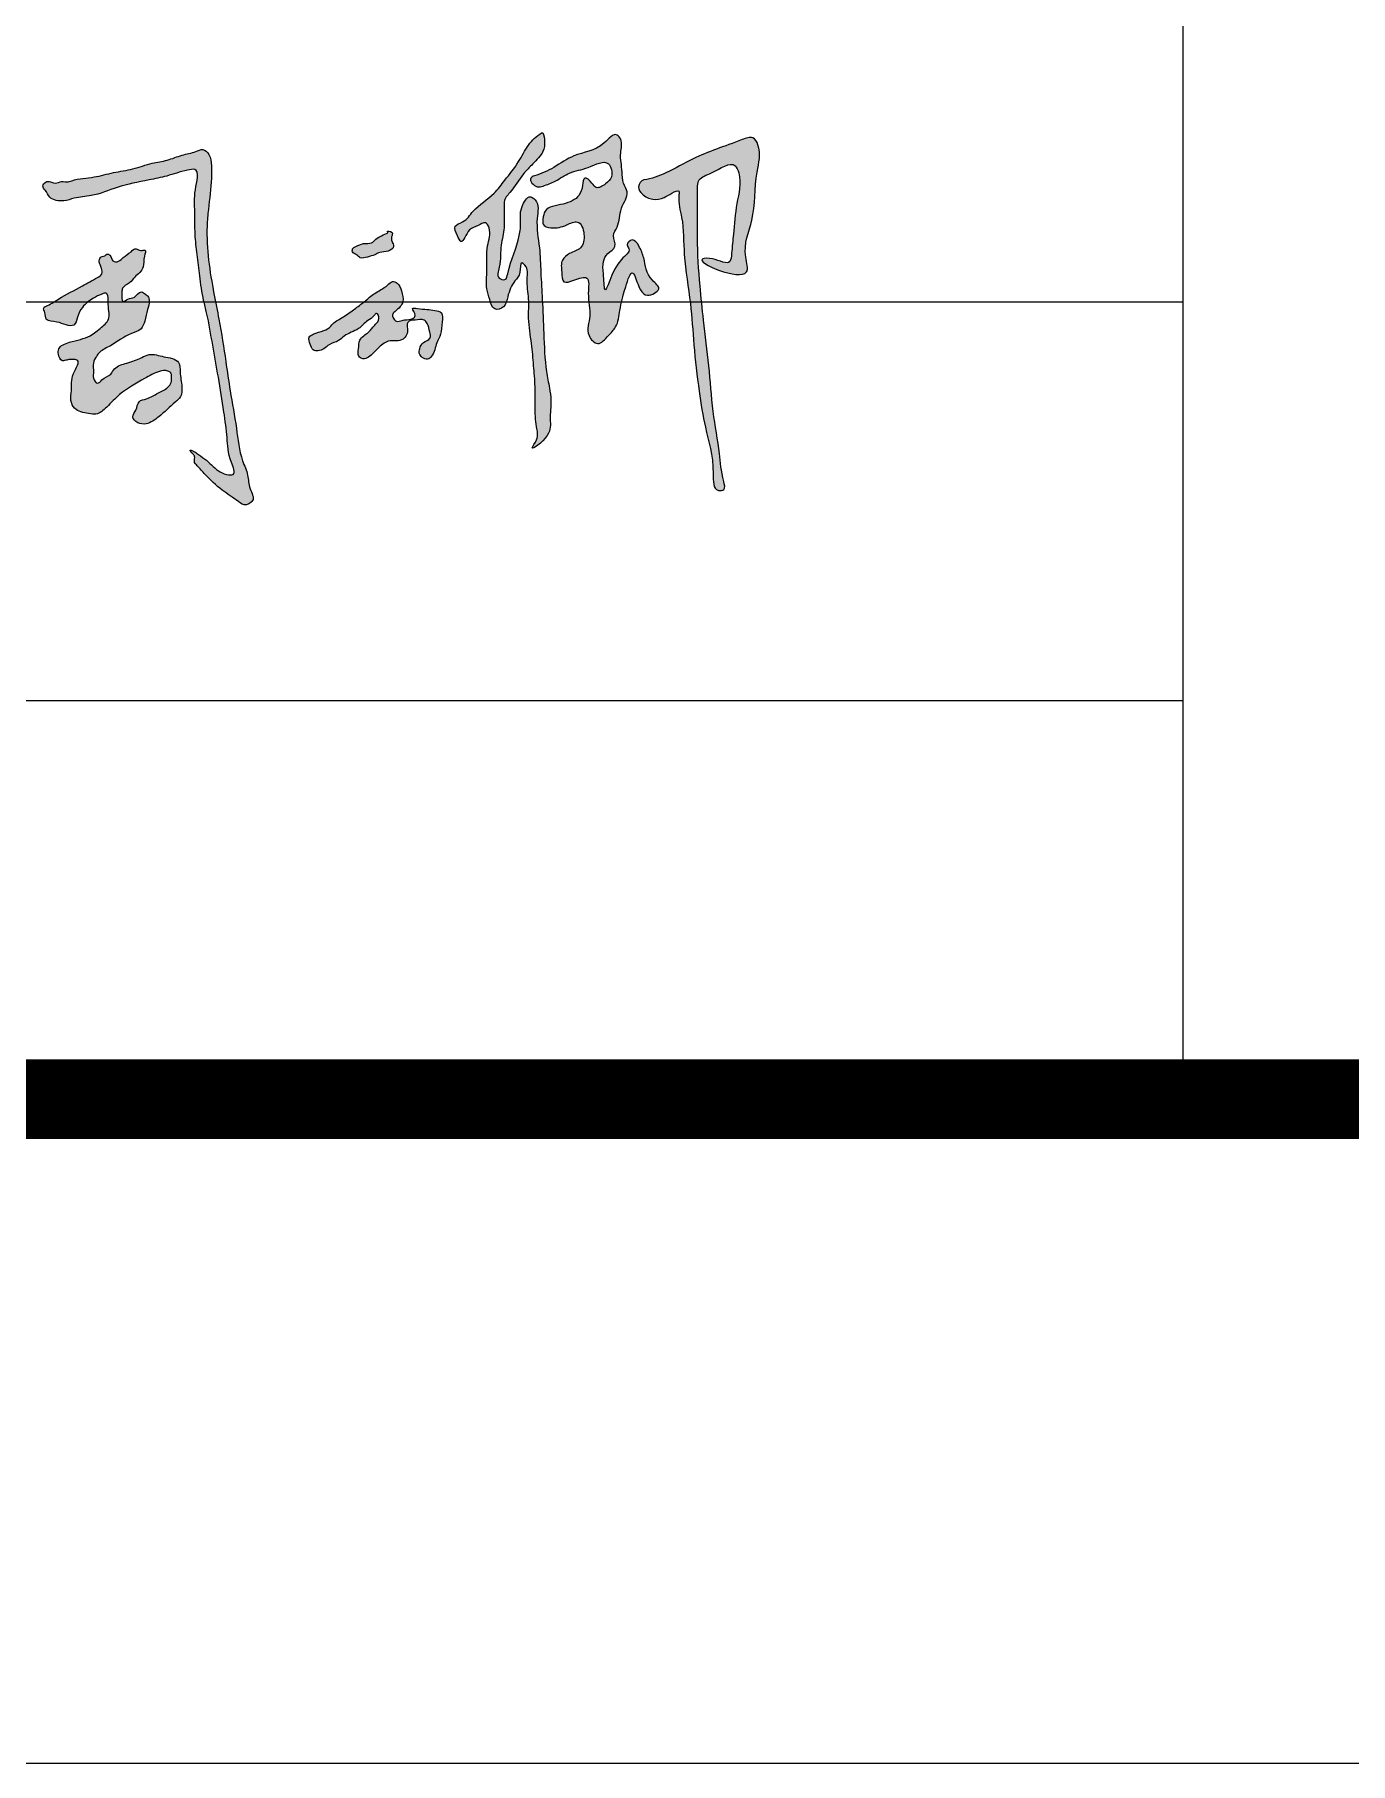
# Model space of a CAD drawing. Extents: x -2331248 to -1198620, y -977263 to -545844.
# Drawn here: x -1487509 to -1485032, y -676588 to -673334 of the extents above; entities that cross this region are included whole.
import ezdxf

# ---------------------------------------------------------------- set-up
doc = ezdxf.new("R2010")
doc.units = 0
doc.header["$LTSCALE"] = 1000
doc.header["$MEASUREMENT"] = 0
doc.layers.get('0').update_dxf_attribs({"linetype": 'CONTINUOUS'})
doc.layers.add('PUB_TITLE', color=4, linetype='CONTINUOUS')
doc.layers.add('t图框', color=222, linetype='CONTINUOUS')

# ---------------------------------------------------------------- blocks, each defined once
blk = doc.blocks.new('ASDDA')
h = blk.add_hatch(color=256)
edge = h.paths.add_edge_path()
edge.add_spline(control_points=[(-284331.1, 3063073.4), (-284338.9, 3063068.9), (-284352.4, 3063055.1), (-284365.8, 3063027.9), (-284384.6, 3063004.7), (-284404.8, 3062977.2), (-284432, 3062961.7), (-284445.1, 3062939.6), (-284465.3, 3062934), (-284458.6, 3062920.4), (-284450.4, 3062902.2), (-284442.5, 3062930.6), (-284427.6, 3062931.6), (-284415.6, 3062941.7), (-284405.8, 3062923.7), (-284415.7, 3062900.7), (-284412.1, 3062869.8), (-284415.6, 3062841.6), (-284409.1, 3062823.5), (-284404.7, 3062804.6), (-284384.9, 3062810.6), (-284382.1, 3062830.2), (-284374.3, 3062848.8), (-284361.4, 3062860.3), (-284364, 3062881.3), (-284350.5, 3062870.1), (-284354.7, 3062850), (-284349.2, 3062823.9), (-284352, 3062791.1), (-284345.9, 3062757.8), (-284343.2, 3062723.5), (-284340.3, 3062692.1), (-284341.2, 3062661.4), (-284340.3, 3062634.4), (-284334.7, 3062613.9), (-284353.8, 3062589.8), (-284314.9, 3062617.7), (-284319.6, 3062643.1), (-284315.8, 3062667.7), (-284319.5, 3062691.4), (-284326.1, 3062724.6), (-284327.8, 3062769.3), (-284329.7, 3062819.1), (-284332.4, 3062861.9), (-284333.5, 3062903.1), (-284341, 3062938.2), (-284333.2, 3062968.5), (-284348.6, 3062979.2), (-284354.8, 3062973.3), (-284359.4, 3062965.9), (-284363.7, 3062954.3), (-284361.9, 3062937.8), (-284365.7, 3062905.2), (-284378.1, 3062881.7), (-284384, 3062851.9), (-284391, 3062852.4), (-284399.3, 3062856.2), (-284391.8, 3062878.8), (-284394, 3062901.7), (-284386.4, 3062927.5), (-284387.8, 3062947.2), (-284387.1, 3062960), (-284388.3, 3062973.1), (-284373.7, 3062988.3), (-284362, 3063008.8), (-284343.7, 3063027.3), (-284327.2, 3063044), (-284325.8, 3063057.6), (-284328.1, 3063075.2), (-284331.1, 3063073.4)], knot_values=[0, 0, 0, 0, 65.713164, 137.164409, 222.622853, 284.805623, 386.431401, 442.732787, 473.689793, 509.087933, 534.122397, 587.198479, 622.814351, 651.407146, 674.235719, 740.775594, 831.02039, 900.001148, 941.190488, 980.369527, 1013.209254, 1053.624772, 1117.748061, 1154.612976, 1190.011176, 1203.28293, 1254.317321, 1328.793946, 1400.427912, 1493.891998, 1576.523191, 1653.646296, 1725.280262, 1802.403378, 1850.159355, 1883.408336, 1955.122974, 2017.06168, 2086.093614, 2131.508002, 2193.446681, 2334.461987, 2459.271067, 2560.228884, 2650.590773, 2759.659418, 2829.09861, 2852.842478, 2866.114232, 2885.250382, 2918.812315, 2953.302743, 3006.629872, 3153.52148, 3177.254998, 3187.875033, 3199.746994, 3239.543642, 3322.174835, 3386.728962, 3429.17872, 3466.322258, 3482.240917, 3522.746929, 3608.205294, 3658.909959, 3717.35585, 3762.770238, 3788.903401, 3788.903401, 3788.903401, 3788.903401], degree=3, periodic=0)
h = blk.add_hatch(color=256)
edge = h.paths.add_edge_path()
edge.add_spline(control_points=[(-284342, 3063008.5), (-284331.8, 3063011.7), (-284311.5, 3063020.8), (-284278.9, 3063044.6), (-284244.5, 3063045.3), (-284220.8, 3063076.3), (-284208.2, 3063059.9), (-284214.5, 3063040.4), (-284209, 3063018.7), (-284209.9, 3062998.4), (-284197.2, 3062981), (-284215.3, 3062959.4), (-284212.8, 3062935.6), (-284226.3, 3062918.6), (-284215.8, 3062901.1), (-284232.6, 3062893), (-284239.8, 3062878.1), (-284237.5, 3062861.1), (-284236.2, 3062815.1), (-284224.7, 3062878.8), (-284194.9, 3062894.7), (-284205.1, 3062905.8), (-284192.9, 3062916.4), (-284182.7, 3062900.6), (-284174.7, 3062880.9), (-284173.9, 3062856.2), (-284150, 3062840.3), (-284161.6, 3062830.9), (-284179, 3062825), (-284186.2, 3062845.7), (-284195.5, 3062870.4), (-284207.9, 3062831.2), (-284212.7, 3062811.8), (-284216.3, 3062782), (-284230.9, 3062768.4), (-284245.5, 3062750), (-284266.2, 3062771.8), (-284254.5, 3062800.1), (-284263.3, 3062824.9), (-284257.2, 3062860.9), (-284280.7, 3062852.1), (-284300.3, 3062844.9), (-284300.5, 3062865.8), (-284303.1, 3062881.6), (-284288.1, 3062893.4), (-284269.3, 3062898.2), (-284264.8, 3062920.1), (-284274, 3062944.5), (-284296.5, 3062932.6), (-284311.7, 3062928.6), (-284330.6, 3062933.2), (-284328.7, 3062945.3), (-284326.2, 3062962.5), (-284298.3, 3062964.4), (-284274.4, 3062975), (-284269.3, 3062991.4), (-284267.8, 3063010.4), (-284255.4, 3062998.6), (-284248.4, 3062987.6), (-284234, 3062996.3), (-284222.8, 3063007.5), (-284229, 3063037.4), (-284261.8, 3063018.7), (-284287.8, 3063015.6), (-284308.9, 3063000.7), (-284325.3, 3062994.5), (-284339.8, 3062989.7), (-284352.6, 3063004.1), (-284344, 3063007.9), (-284342, 3063008.5)], knot_values=[0, 0, 0, 0, 78.437961, 164.045182, 285.352562, 341.349637, 362.077245, 412.486332, 481.671264, 524.451866, 558.945887, 623.558378, 694.354813, 728.848835, 768.998174, 806.532469, 839.781374, 884.884241, 943.4936, 1070.559826, 1118.426767, 1133.917787, 1160.191804, 1192.152551, 1240.934536, 1329.136246, 1368.943294, 1391.463848, 1419.181623, 1493.533689, 1517.267206, 1574.240799, 1664.333064, 1727.399588, 1768.854852, 1818.228971, 1861.435505, 1933.118556, 2018.183965, 2074.151657, 2122.60054, 2160.147971, 2195.546076, 2240.727015, 2276.435312, 2321.563806, 2373.691622, 2424.733308, 2465.948557, 2525.315784, 2557.392812, 2575.964581, 2606.216208, 2677.698271, 2744.222392, 2783.666926, 2811.367773, 2843.768926, 2866.289524, 2903.266482, 2937.25248, 2986.175092, 3061.690581, 3133.911077, 3194.503274, 3243.310436, 3264.715882, 3304.522852, 3320.001355, 3320.001355, 3320.001355, 3320.001355], degree=3, periodic=0)
h = blk.add_hatch(color=256)
edge = h.paths.add_edge_path()
edge.add_spline(control_points=[(-284177, 3063002.6), (-284165.6, 3063004.3), (-284140, 3063013.6), (-284093.3, 3063041.6), (-284052.3, 3063053.8), (-284012.8, 3063069.8), (-283998.8, 3063045.9), (-284011.7, 3063004.2), (-284007.9, 3062945.5), (-284030.3, 3062901.1), (-284009.7, 3062840.2), (-284114.6, 3062884.4), (-284069, 3062885.2), (-284046.6, 3062871.4), (-284044.4, 3062898.9), (-284041.7, 3062925.5), (-284038.6, 3062967.4), (-284028.8, 3063000.9), (-284042.6, 3063034.6), (-284070.1, 3063012.8), (-284097.3, 3063006), (-284095.5, 3062964.2), (-284097.7, 3062914.8), (-284093.5, 3062849.5), (-284086.8, 3062785.7), (-284078.5, 3062722.6), (-284074.3, 3062656.1), (-284063.1, 3062595.9), (-284060.7, 3062561.6), (-284053.3, 3062535.5), (-284073.7, 3062533.4), (-284070.4, 3062582.6), (-284084.7, 3062622.9), (-284094.9, 3062690), (-284102.2, 3062751.4), (-284106, 3062820.8), (-284118.2, 3062883.2), (-284116.6, 3062940.5), (-284126.3, 3062968.1), (-284122.9, 3062988.8), (-284137.4, 3062981.8), (-284146.6, 3062975), (-284164.5, 3062971.5), (-284178.9, 3062979), (-284187.9, 3062991.9), (-284181.4, 3063001.9), (-284177, 3063002.6)], knot_values=[0, 0, 0, 0, 84.997162, 197.951581, 392.772681, 432.168091, 464.536493, 564.904581, 743.941688, 881.730793, 936.837935, 1105.87472, 1141.49656, 1206.987127, 1236.822455, 1308.308329, 1422.306415, 1535.751296, 1564.69913, 1655.886527, 1708.094097, 1757.064131, 1922.099767, 2100.344369, 2227.211166, 2396.600801, 2565.649689, 2722.622748, 2827.432868, 2856.55674, 2876.25461, 2940.735573, 3114.701944, 3249.300261, 3421.905062, 3574.547296, 3757.175281, 3893.433729, 3978.128652, 3991.072574, 4017.775466, 4051.110634, 4093.703845, 4137.144477, 4166.092311, 4198.460714, 4198.460714, 4198.460714, 4198.460714], degree=3, periodic=0)
h = blk.add_hatch(color=256)
edge = h.paths.add_edge_path()
edge.add_spline(control_points=[(-285056, 3062999.6), (-285058.9, 3062997.9), (-285065.1, 3062997), (-285071.6, 3063000.5), (-285078.4, 3063000.1), (-285084.2, 3062993.3), (-285076.6, 3062985.7), (-285071.7, 3062972.6), (-285051.5, 3062969.1), (-285032.1, 3062976.9), (-285003.7, 3062977.9), (-284967.8, 3062993.7), (-284929.5, 3063001), (-284893.1, 3063008.4), (-284872.8, 3063015.6), (-284844.1, 3063021.6), (-284855.2, 3062983), (-284852.6, 3062955.6), (-284853.6, 3062921.7), (-284849.7, 3062889.9), (-284845.6, 3062856.5), (-284841.7, 3062827), (-284832.7, 3062792.5), (-284826.5, 3062753.9), (-284817.3, 3062704), (-284809.9, 3062658.4), (-284803.8, 3062613.5), (-284803.5, 3062587.2), (-284789.5, 3062557.1), (-284807.6, 3062558.8), (-284821.9, 3062566.3), (-284834.3, 3062580.9), (-284849.1, 3062589.4), (-284854.6, 3062594.4), (-284862.6, 3062597), (-284856.4, 3062590), (-284853, 3062586.9), (-284853.5, 3062581.9), (-284854.4, 3062576.5), (-284846.4, 3062569.4), (-284834.4, 3062555), (-284813.3, 3062535.1), (-284793, 3062522.7), (-284778.4, 3062511.5), (-284771.1, 3062515.3), (-284761.7, 3062521.6), (-284772.6, 3062539), (-284772, 3062558.9), (-284786.1, 3062587.9), (-284790, 3062631.2), (-284799.7, 3062680.7), (-284807.4, 3062735.6), (-284814.9, 3062784.5), (-284828.8, 3062851.7), (-284837.2, 3062907.4), (-284832.4, 3062965.5), (-284827.8, 3062995.7), (-284827.9, 3063023.4), (-284829, 3063039.6), (-284840.6, 3063050.8), (-284855.1, 3063043.2), (-284873.1, 3063040.7), (-284894.3, 3063031.2), (-284919.9, 3063028.2), (-284945.9, 3063018), (-284975.8, 3063014.4), (-285005.8, 3063005.2), (-285030.2, 3063005.1), (-285046.5, 3062998.1), (-285053.1, 3063001.3), (-285056, 3062999.6)], knot_values=[0, 0, 0, 0, 24.400507, 40.810225, 52.935699, 72.715543, 89.468384, 121.579132, 173.960678, 213.756813, 277.234267, 378.354593, 498.629947, 565.370489, 645.581017, 672.234356, 747.024575, 827.84028, 911.040075, 986.141069, 1065.101657, 1157.86909, 1204.953744, 1326.746192, 1445.851468, 1576.295818, 1671.287545, 1764.679901, 1808.918391, 1834.255731, 1867.203817, 1934.084598, 1970.465719, 1987.058196, 1996.547135, 2013.135009, 2024.637107, 2033.836302, 2047.635191, 2062.365355, 2106.317927, 2190.976576, 2266.942134, 2294.74763, 2307.140278, 2325.110214, 2369.765826, 2421.192273, 2477.200744, 2598.985219, 2738.879967, 2848.164969, 3006.587847, 3102.660856, 3353.053338, 3415.318569, 3530.883349, 3576.879616, 3619.287385, 3648.752326, 3674.991956, 3727.471396, 3785.690517, 3842.110426, 3916.398311, 3989.066444, 4062.206279, 4146.20092, 4165.178643, 4189.816034, 4189.816034, 4189.816034, 4189.816034], degree=3, periodic=0)
h = blk.add_hatch(color=256)
edge = h.paths.add_edge_path()
edge.add_spline(control_points=[(-284562.4, 3062923), (-284565.6, 3062921.6), (-284571.7, 3062918.6), (-284580.5, 3062914.4), (-284587.3, 3062905.6), (-284599.8, 3062908.3), (-284608.1, 3062903.1), (-284615.6, 3062900.5), (-284617.2, 3062892.7), (-284609.1, 3062890.7), (-284603.8, 3062883.1), (-284592.6, 3062887), (-284583.1, 3062888.8), (-284573.4, 3062894.9), (-284562.9, 3062893.4), (-284551.6, 3062901.4), (-284557.4, 3062910.4), (-284557.3, 3062917.2), (-284553.8, 3062924.8), (-284566, 3062926.6), (-284562, 3062923.2), (-284562.4, 3062923)], knot_values=[0, 0, 0, 0, 25.886166, 49.986022, 71.504044, 100.572059, 131.535125, 142.64265, 156.685295, 175.422978, 193.064448, 219.390191, 248.161288, 267.888149, 300.056404, 326.373479, 343.792142, 367.200451, 378.216074, 394.808864, 397.888181, 397.888181, 397.888181, 397.888181], degree=3, periodic=0)
edge = h.paths.add_edge_path()
edge.add_spline(control_points=[(-284648.4, 3062782.6), (-284650.9, 3062779.1), (-284660.7, 3062774.8), (-284671.6, 3062772.1), (-284683.7, 3062765.8), (-284679.2, 3062755.4), (-284675.4, 3062742.8), (-284659.3, 3062746.4), (-284650.2, 3062756.4), (-284637.1, 3062758.7), (-284625.5, 3062771.4), (-284607, 3062775.4), (-284595, 3062790.9), (-284584.8, 3062795.3), (-284578.9, 3062804.7), (-284573.6, 3062791.9), (-284582.9, 3062784.2), (-284590.9, 3062772.4), (-284606.5, 3062763.8), (-284606.2, 3062749.1), (-284608.8, 3062737.5), (-284599.5, 3062731.5), (-284588, 3062737.4), (-284578.1, 3062748.9), (-284562, 3062763.5), (-284542.4, 3062757.9), (-284533.2, 3062769.4), (-284532.7, 3062778.3), (-284534.5, 3062786.8), (-284528.3, 3062791.7), (-284519.6, 3062791), (-284509, 3062794.5), (-284501.5, 3062784.6), (-284500.1, 3062775.6), (-284496.5, 3062762.2), (-284510.4, 3062759.4), (-284514.5, 3062749.9), (-284516.2, 3062741), (-284510.9, 3062734.8), (-284502.8, 3062730.9), (-284492.2, 3062740.5), (-284491, 3062755.3), (-284481.1, 3062771.4), (-284481.7, 3062786.2), (-284478.7, 3062803.3), (-284498.4, 3062808), (-284508.4, 3062807.3), (-284530, 3062810.9), (-284519.5, 3062800.9), (-284524.2, 3062792.9), (-284532.8, 3062792.4), (-284541.4, 3062791.2), (-284549.6, 3062788.1), (-284554.4, 3062794), (-284556.6, 3062799.9), (-284550.6, 3062805.6), (-284544.2, 3062810.4), (-284537.6, 3062821.5), (-284542, 3062834.4), (-284545.4, 3062846.9), (-284556.5, 3062851.2), (-284563.4, 3062842.4), (-284575.6, 3062836.4), (-284588.9, 3062827), (-284602.4, 3062815.5), (-284617.2, 3062805), (-284632.6, 3062794), (-284644.9, 3062787.6), (-284648.4, 3062782.6)], knot_values=[0, 0, 0, 0, 30.959622, 71.925923, 90.663607, 117.150424, 140.562552, 179.365922, 204.991066, 242.622893, 269.085253, 328.248184, 374.122135, 403.603943, 415.291989, 436.847946, 460.939557, 499.947325, 543.78936, 575.93553, 603.509183, 621.471931, 643.257826, 690.05249, 736.669142, 792.403452, 811.979517, 835.549502, 857.623892, 868.382996, 887.869924, 920.941199, 937.527251, 970.633682, 992.70817, 1022.511308, 1049.674269, 1066.255215, 1084.988646, 1105.471738, 1124.209421, 1177.401541, 1211.93953, 1257.712263, 1290.874044, 1316.204917, 1381.334171, 1399.247785, 1427.131532, 1433.29034, 1463.790684, 1480.554001, 1501.406222, 1518.938507, 1530.293609, 1544.066806, 1572.330618, 1592.664584, 1632.975068, 1665.623185, 1684.364244, 1705.028371, 1737.890806, 1786.422061, 1823.641871, 1868.004486, 1919.588164, 1964.776509, 1964.776509, 1964.776509, 1964.776509], degree=3, periodic=0)
h = blk.add_hatch(color=256)
edge = h.paths.add_edge_path()
edge.add_spline(control_points=[(-284992.5, 3062887.2), (-284994.5, 3062886.7), (-284998.5, 3062882.5), (-284996, 3062875.5), (-284993.6, 3062869), (-284991.2, 3062860.2), (-285005.7, 3062852.4), (-285025.7, 3062840.6), (-285053.4, 3062827.2), (-285069.9, 3062815.5), (-285082.8, 3062810.3), (-285077.6, 3062801.9), (-285079.1, 3062788.9), (-285059.9, 3062790), (-285048.8, 3062783.9), (-285032.9, 3062781.5), (-285029.7, 3062797.8), (-285022.9, 3062812.7), (-285007.8, 3062824.1), (-284996.2, 3062829.7), (-284984.2, 3062833.9), (-284983.4, 3062819.8), (-284983.7, 3062809.1), (-284980, 3062792.5), (-284994.8, 3062779.7), (-285013.1, 3062764.2), (-285036.3, 3062760.6), (-285058.7, 3062752.4), (-285059.2, 3062739.2), (-285054.6, 3062728.3), (-285043.7, 3062732.5), (-285036.9, 3062732.5), (-285024, 3062730.6), (-285041.2, 3062706.8), (-285037.7, 3062689.4), (-285041.2, 3062671), (-285035.5, 3062658.3), (-285024.5, 3062652.4), (-285013.4, 3062651.4), (-284998.9, 3062647.9), (-284983.3, 3062662.6), (-284963.3, 3062684.3), (-284934.5, 3062700.2), (-284910.7, 3062714.1), (-284896.2, 3062716.4), (-284888.3, 3062712.5), (-284888.2, 3062705.2), (-284887.6, 3062697.4), (-284895.4, 3062687.5), (-284909.6, 3062681.6), (-284922.6, 3062672.9), (-284939.7, 3062670.4), (-284940, 3062656.2), (-284949.6, 3062645.9), (-284939, 3062635.1), (-284923.1, 3062634.1), (-284903.7, 3062648.2), (-284888.6, 3062663.2), (-284872.7, 3062676.4), (-284871.9, 3062694.2), (-284876.2, 3062709.9), (-284874.8, 3062728), (-284887.7, 3062734.6), (-284902.7, 3062736.1), (-284918.9, 3062742.6), (-284936.7, 3062733), (-284953.7, 3062726.8), (-284973.1, 3062722.5), (-284980, 3062707.2), (-284991.3, 3062704.9), (-285000, 3062692.9), (-285007.4, 3062704.5), (-285004.9, 3062714.6), (-285007.3, 3062726.4), (-285002.1, 3062736.2), (-284994.3, 3062746.2), (-284974.2, 3062754.9), (-284956.3, 3062770), (-284933.2, 3062775.9), (-284927.9, 3062791.9), (-284924.7, 3062806), (-284921.3, 3062818), (-284922.7, 3062826.9), (-284927.6, 3062830.6), (-284935.7, 3062837), (-284942.9, 3062824), (-284953.1, 3062824.7), (-284964.1, 3062815.3), (-284963.2, 3062831.3), (-284962.5, 3062842.1), (-284950.7, 3062846.5), (-284944.3, 3062856.4), (-284935.7, 3062862.5), (-284928.6, 3062873.7), (-284931.6, 3062883.5), (-284925.2, 3062899), (-284935.4, 3062894.5), (-284941.7, 3062901.4), (-284951, 3062892.4), (-284959.8, 3062887.5), (-284966.9, 3062879.1), (-284978.9, 3062878.8), (-284978.6, 3062888.6), (-284985.7, 3062891.9), (-284988.4, 3062887.7), (-284991.2, 3062887.6), (-284992.5, 3062887.2)], knot_values=[0, 0, 0, 0, 15.381281, 34.601306, 49.056012, 69.509284, 90.747257, 154.671928, 253.863003, 302.606998, 319.204321, 336.01544, 361.075681, 401.987796, 437.684508, 466.245202, 497.859961, 538.591435, 591.686335, 626.355752, 642.901003, 666.984645, 700.987817, 734.99099, 778.513927, 830.998283, 910.992194, 957.403477, 976.478514, 1005.153243, 1021.698353, 1051.649972, 1058.584511, 1110.337332, 1173.383491, 1210.102691, 1241.71745, 1268.536443, 1297.609735, 1324.945815, 1372.087675, 1438.427544, 1548.557854, 1608.776258, 1640.086461, 1652.91437, 1666.774293, 1688.561413, 1710.054769, 1752.791606, 1799.622377, 1828.91541, 1862.484454, 1889.257636, 1917.283067, 1948.828345, 2001.790592, 2083.64897, 2111.543559, 2147.294918, 2203.428908, 2237.837645, 2265.370283, 2297.380529, 2352.389501, 2381.682534, 2439.777844, 2490.876293, 2514.263882, 2553.484396, 2573.879443, 2598.083169, 2621.186866, 2653.803854, 2680.576972, 2699.898304, 2746.309536, 2835.869556, 2875.398345, 2907.013104, 2950.525516, 2984.934253, 2997.464469, 3012.845863, 3029.884188, 3061.97376, 3087.776586, 3106.020734, 3140.429542, 3155.624351, 3188.538001, 3216.432627, 3242.407236, 3266.185254, 3306.185449, 3328.099555, 3343.121547, 3362.06281, 3383.988765, 3419.884906, 3442.18502, 3462.926455, 3487.131561, 3498.442322, 3507.84442, 3517.854397, 3517.854397, 3517.854397, 3517.854397], degree=3, periodic=0)
for points, knots in [([(-284331.1, 3063073.4, 31), (-284338.9, 3063068.9, 31), (-284352.4, 3063055.1, 31), (-284365.8, 3063027.9, 31), (-284384.6, 3063004.7, 31), (-284404.8, 3062977.2, 31), (-284432, 3062961.7, 31), (-284445.1, 3062939.6, 31), (-284465.3, 3062934, 31), (-284458.6, 3062920.4, 31), (-284450.4, 3062902.2, 31), (-284442.5, 3062930.6, 31), (-284427.6, 3062931.6, 31), (-284415.6, 3062941.7, 31), (-284405.8, 3062923.7, 31), (-284415.7, 3062900.7, 31), (-284412.1, 3062869.8, 31), (-284415.6, 3062841.6, 31), (-284409.1, 3062823.5, 31), (-284404.7, 3062804.6, 31), (-284384.9, 3062810.6, 31), (-284382.1, 3062830.2, 31), (-284374.3, 3062848.8, 31), (-284361.4, 3062860.3, 31), (-284364, 3062881.3, 31), (-284350.5, 3062870.1, 31), (-284354.7, 3062850, 31), (-284349.2, 3062823.9, 31), (-284352, 3062791.1, 31), (-284345.9, 3062757.8, 31), (-284343.2, 3062723.5, 31), (-284340.3, 3062692.1, 31), (-284341.2, 3062661.4, 31), (-284340.3, 3062634.4, 31), (-284334.7, 3062613.9, 31), (-284353.8, 3062589.8, 31), (-284314.9, 3062617.7, 31), (-284319.6, 3062643.1, 31), (-284315.8, 3062667.7, 31), (-284319.5, 3062691.4, 31), (-284326.1, 3062724.6, 31), (-284327.8, 3062769.3, 31), (-284329.7, 3062819.1, 31), (-284332.4, 3062861.9, 31), (-284333.5, 3062903.1, 31), (-284341, 3062938.2, 31), (-284333.2, 3062968.5, 31), (-284348.6, 3062979.2, 31), (-284354.8, 3062973.3, 31), (-284359.4, 3062965.9, 31), (-284363.7, 3062954.3, 31), (-284361.9, 3062937.8, 31), (-284365.7, 3062905.2, 31), (-284378.1, 3062881.7, 31), (-284384, 3062851.9, 31), (-284391, 3062852.4, 31), (-284399.3, 3062856.2, 31), (-284391.8, 3062878.8, 31), (-284394, 3062901.7, 31), (-284386.4, 3062927.5, 31), (-284387.8, 3062947.2, 31), (-284387.1, 3062960, 31), (-284388.3, 3062973.1, 31), (-284373.7, 3062988.3, 31), (-284362, 3063008.8, 31), (-284343.7, 3063027.3, 31), (-284327.2, 3063044, 31), (-284325.8, 3063057.6, 31), (-284328.1, 3063075.2, 31), (-284331.1, 3063073.4, 31)], [0, 0, 0, 0, 65.713164, 137.164409, 222.622853, 284.805623, 386.431401, 442.732787, 473.689793, 509.087933, 534.122397, 587.198479, 622.814351, 651.407146, 674.235719, 740.775594, 831.02039, 900.001148, 941.190488, 980.369527, 1013.209254, 1053.624772, 1117.748061, 1154.612976, 1190.011176, 1203.28293, 1254.317321, 1328.793946, 1400.427912, 1493.891998, 1576.523191, 1653.646296, 1725.280262, 1802.403378, 1850.159355, 1883.408336, 1955.122974, 2017.06168, 2086.093614, 2131.508002, 2193.446681, 2334.461987, 2459.271067, 2560.228884, 2650.590773, 2759.659418, 2829.09861, 2852.842478, 2866.114232, 2885.250382, 2918.812315, 2953.302743, 3006.629872, 3153.52148, 3177.254998, 3187.875033, 3199.746994, 3239.543642, 3322.174835, 3386.728962, 3429.17872, 3466.322258, 3482.240917, 3522.746929, 3608.205294, 3658.909959, 3717.35585, 3762.770238, 3788.903401, 3788.903401, 3788.903401, 3788.903401]), ([(-284342, 3063008.5, 31), (-284331.8, 3063011.7, 31), (-284311.5, 3063020.8, 31), (-284278.9, 3063044.6, 31), (-284244.5, 3063045.3, 31), (-284220.8, 3063076.3, 31), (-284208.2, 3063059.9, 31), (-284214.5, 3063040.4, 31), (-284209, 3063018.7, 31), (-284209.9, 3062998.4, 31), (-284197.2, 3062981, 31), (-284215.3, 3062959.4, 31), (-284212.8, 3062935.6, 31), (-284226.3, 3062918.6, 31), (-284215.8, 3062901.1, 31), (-284232.6, 3062893, 31), (-284239.8, 3062878.1, 31), (-284237.5, 3062861.1, 31), (-284236.2, 3062815.1, 31), (-284224.7, 3062878.8, 31), (-284194.9, 3062894.7, 31), (-284205.1, 3062905.8, 31), (-284192.9, 3062916.4, 31), (-284182.7, 3062900.6, 31), (-284174.7, 3062880.9, 31), (-284173.9, 3062856.2, 31), (-284150, 3062840.3, 31), (-284161.6, 3062830.9, 31), (-284179, 3062825, 31), (-284186.2, 3062845.7, 31), (-284195.5, 3062870.4, 31), (-284207.9, 3062831.2, 31), (-284212.7, 3062811.8, 31), (-284216.3, 3062782, 31), (-284230.9, 3062768.4, 31), (-284245.5, 3062750, 31), (-284266.2, 3062771.8, 31), (-284254.5, 3062800.1, 31), (-284263.3, 3062824.9, 31), (-284257.2, 3062860.9, 31), (-284280.7, 3062852.1, 31), (-284300.3, 3062844.9, 31), (-284300.5, 3062865.8, 31), (-284303.1, 3062881.6, 31), (-284288.1, 3062893.4, 31), (-284269.3, 3062898.2, 31), (-284264.8, 3062920.1, 31), (-284274, 3062944.5, 31), (-284296.5, 3062932.6, 31), (-284311.7, 3062928.6, 31), (-284330.6, 3062933.2, 31), (-284328.7, 3062945.3, 31), (-284326.2, 3062962.5, 31), (-284298.3, 3062964.4, 31), (-284274.4, 3062975, 31), (-284269.3, 3062991.4, 31), (-284267.8, 3063010.4, 31), (-284255.4, 3062998.6, 31), (-284248.4, 3062987.6, 31), (-284234, 3062996.3, 31), (-284222.8, 3063007.5, 31), (-284229, 3063037.4, 31), (-284261.8, 3063018.7, 31), (-284287.8, 3063015.6, 31), (-284308.9, 3063000.7, 31), (-284325.3, 3062994.5, 31), (-284339.8, 3062989.7, 31), (-284352.6, 3063004.1, 31), (-284344, 3063007.9, 31), (-284342, 3063008.5, 31)], [0, 0, 0, 0, 78.437961, 164.045182, 285.352562, 341.349637, 362.077245, 412.486332, 481.671264, 524.451866, 558.945887, 623.558378, 694.354813, 728.848835, 768.998174, 806.532469, 839.781374, 884.884241, 943.4936, 1070.559826, 1118.426767, 1133.917787, 1160.191804, 1192.152551, 1240.934536, 1329.136246, 1368.943294, 1391.463848, 1419.181623, 1493.533689, 1517.267206, 1574.240799, 1664.333064, 1727.399588, 1768.854852, 1818.228971, 1861.435505, 1933.118556, 2018.183965, 2074.151657, 2122.60054, 2160.147971, 2195.546076, 2240.727015, 2276.435312, 2321.563806, 2373.691622, 2424.733308, 2465.948557, 2525.315784, 2557.392812, 2575.964581, 2606.216208, 2677.698271, 2744.222392, 2783.666926, 2811.367773, 2843.768926, 2866.289524, 2903.266482, 2937.25248, 2986.175092, 3061.690581, 3133.911077, 3194.503274, 3243.310436, 3264.715882, 3304.522852, 3320.001355, 3320.001355, 3320.001355, 3320.001355]), ([(-284177, 3063002.6, 31), (-284165.6, 3063004.3, 31), (-284140, 3063013.6, 31), (-284093.3, 3063041.6, 31), (-284052.3, 3063053.8, 31), (-284012.8, 3063069.8, 31), (-283998.8, 3063045.9, 31), (-284011.7, 3063004.2, 31), (-284007.9, 3062945.5, 31), (-284030.3, 3062901.1, 31), (-284009.7, 3062840.2, 31), (-284114.6, 3062884.4, 31), (-284069, 3062885.2, 31), (-284046.6, 3062871.4, 31), (-284044.4, 3062898.9, 31), (-284041.7, 3062925.5, 31), (-284038.6, 3062967.4, 31), (-284028.8, 3063000.9, 31), (-284042.6, 3063034.6, 31), (-284070.1, 3063012.8, 31), (-284097.3, 3063006, 31), (-284095.5, 3062964.2, 31), (-284097.7, 3062914.8, 31), (-284093.5, 3062849.5, 31), (-284086.8, 3062785.7, 31), (-284078.5, 3062722.6, 31), (-284074.3, 3062656.1, 31), (-284063.1, 3062595.9, 31), (-284060.7, 3062561.6, 31), (-284053.3, 3062535.5, 31), (-284073.7, 3062533.4, 31), (-284070.4, 3062582.6, 31), (-284084.7, 3062622.9, 31), (-284094.9, 3062690, 31), (-284102.2, 3062751.4, 31), (-284106, 3062820.8, 31), (-284118.2, 3062883.2, 31), (-284116.6, 3062940.5, 31), (-284126.3, 3062968.1, 31), (-284122.9, 3062988.8, 31), (-284137.4, 3062981.8, 31), (-284146.6, 3062975, 31), (-284164.5, 3062971.5, 31), (-284178.9, 3062979, 31), (-284187.9, 3062991.9, 31), (-284181.4, 3063001.9, 31), (-284177, 3063002.6, 31)], [0, 0, 0, 0, 84.997162, 197.951581, 392.772681, 432.168091, 464.536493, 564.904581, 743.941688, 881.730793, 936.837935, 1105.87472, 1141.49656, 1206.987127, 1236.822455, 1308.308329, 1422.306415, 1535.751296, 1564.69913, 1655.886527, 1708.094097, 1757.064131, 1922.099767, 2100.344369, 2227.211166, 2396.600801, 2565.649689, 2722.622748, 2827.432868, 2856.55674, 2876.25461, 2940.735573, 3114.701944, 3249.300261, 3421.905062, 3574.547296, 3757.175281, 3893.433729, 3978.128652, 3991.072574, 4017.775466, 4051.110634, 4093.703845, 4137.144477, 4166.092311, 4198.460714, 4198.460714, 4198.460714, 4198.460714]), ([(-285056, 3062999.6, 31), (-285058.9, 3062997.9, 31), (-285065.1, 3062997, 31), (-285071.6, 3063000.5, 31), (-285078.4, 3063000.1, 31), (-285084.2, 3062993.3, 31), (-285076.6, 3062985.7, 31), (-285071.7, 3062972.6, 31), (-285051.5, 3062969.1, 31), (-285032.1, 3062976.9, 31), (-285003.7, 3062977.9, 31), (-284967.8, 3062993.7, 31), (-284929.5, 3063001, 31), (-284893.1, 3063008.4, 31), (-284872.8, 3063015.6, 31), (-284844.1, 3063021.6, 31), (-284855.2, 3062983, 31), (-284852.6, 3062955.6, 31), (-284853.6, 3062921.7, 31), (-284849.7, 3062889.9, 31), (-284845.6, 3062856.5, 31), (-284841.7, 3062827, 31), (-284832.7, 3062792.5, 31), (-284826.5, 3062753.9, 31), (-284817.3, 3062704, 31), (-284809.9, 3062658.4, 31), (-284803.8, 3062613.5, 31), (-284803.5, 3062587.2, 31), (-284789.5, 3062557.1, 31), (-284807.6, 3062558.8, 31), (-284821.9, 3062566.3, 31), (-284834.3, 3062580.9, 31), (-284849.1, 3062589.4, 31), (-284854.6, 3062594.4, 31), (-284862.6, 3062597, 31), (-284856.4, 3062590, 31), (-284853, 3062586.9, 31), (-284853.5, 3062581.9, 31), (-284854.4, 3062576.5, 31), (-284846.4, 3062569.4, 31), (-284834.4, 3062555, 31), (-284813.3, 3062535.1, 31), (-284793, 3062522.7, 31), (-284778.4, 3062511.5, 31), (-284771.1, 3062515.3, 31), (-284761.7, 3062521.6, 31), (-284772.6, 3062539, 31), (-284772, 3062558.9, 31), (-284786.1, 3062587.9, 31), (-284790, 3062631.2, 31), (-284799.7, 3062680.7, 31), (-284807.4, 3062735.6, 31), (-284814.9, 3062784.5, 31), (-284828.8, 3062851.7, 31), (-284837.2, 3062907.4, 31), (-284832.4, 3062965.5, 31), (-284827.8, 3062995.7, 31), (-284827.9, 3063023.4, 31), (-284829, 3063039.6, 31), (-284840.6, 3063050.8, 31), (-284855.1, 3063043.2, 31), (-284873.1, 3063040.7, 31), (-284894.3, 3063031.2, 31), (-284919.9, 3063028.2, 31), (-284945.9, 3063018, 31), (-284975.8, 3063014.4, 31), (-285005.8, 3063005.2, 31), (-285030.2, 3063005.1, 31), (-285046.5, 3062998.1, 31), (-285053.1, 3063001.3, 31), (-285056, 3062999.6, 31)], [0, 0, 0, 0, 24.400507, 40.810225, 52.935699, 72.715543, 89.468384, 121.579132, 173.960678, 213.756813, 277.234267, 378.354593, 498.629947, 565.370489, 645.581017, 672.234356, 747.024575, 827.84028, 911.040075, 986.141069, 1065.101657, 1157.86909, 1204.953744, 1326.746192, 1445.851468, 1576.295818, 1671.287545, 1764.679901, 1808.918391, 1834.255731, 1867.203817, 1934.084598, 1970.465719, 1987.058196, 1996.547135, 2013.135009, 2024.637107, 2033.836302, 2047.635191, 2062.365355, 2106.317927, 2190.976576, 2266.942134, 2294.74763, 2307.140278, 2325.110214, 2369.765826, 2421.192273, 2477.200744, 2598.985219, 2738.879967, 2848.164969, 3006.587847, 3102.660856, 3353.053338, 3415.318569, 3530.883349, 3576.879616, 3619.287385, 3648.752326, 3674.991956, 3727.471396, 3785.690517, 3842.110426, 3916.398311, 3989.066444, 4062.206279, 4146.20092, 4165.178643, 4189.816034, 4189.816034, 4189.816034, 4189.816034]), ([(-284562.4, 3062923, 31), (-284565.6, 3062921.6, 31), (-284571.7, 3062918.6, 31), (-284580.5, 3062914.4, 31), (-284587.3, 3062905.6, 31), (-284599.8, 3062908.3, 31), (-284608.1, 3062903.1, 31), (-284615.6, 3062900.5, 31), (-284617.2, 3062892.7, 31), (-284609.1, 3062890.7, 31), (-284603.8, 3062883.1, 31), (-284592.6, 3062887, 31), (-284583.1, 3062888.8, 31), (-284573.4, 3062894.9, 31), (-284562.9, 3062893.4, 31), (-284551.6, 3062901.4, 31), (-284557.4, 3062910.4, 31), (-284557.3, 3062917.2, 31), (-284553.8, 3062924.8, 31), (-284566, 3062926.6, 31), (-284562, 3062923.2, 31), (-284562.4, 3062923, 31)], [0, 0, 0, 0, 25.886166, 49.986022, 71.504044, 100.572059, 131.535125, 142.64265, 156.685295, 175.422978, 193.064448, 219.390191, 248.161288, 267.888149, 300.056404, 326.373479, 343.792142, 367.200451, 378.216074, 394.808864, 397.888181, 397.888181, 397.888181, 397.888181]), ([(-284992.5, 3062887.2, 31), (-284994.5, 3062886.7, 31), (-284998.5, 3062882.5, 31), (-284996, 3062875.5, 31), (-284993.6, 3062869, 31), (-284991.2, 3062860.2, 31), (-285005.7, 3062852.4, 31), (-285025.7, 3062840.6, 31), (-285053.4, 3062827.2, 31), (-285069.9, 3062815.5, 31), (-285082.8, 3062810.3, 31), (-285077.6, 3062801.9, 31), (-285079.1, 3062788.9, 31), (-285059.9, 3062790, 31), (-285048.8, 3062783.9, 31), (-285032.9, 3062781.5, 31), (-285029.7, 3062797.8, 31), (-285022.9, 3062812.7, 31), (-285007.8, 3062824.1, 31), (-284996.2, 3062829.7, 31), (-284984.2, 3062833.9, 31), (-284983.4, 3062819.8, 31), (-284983.7, 3062809.1, 31), (-284980, 3062792.5, 31), (-284994.8, 3062779.7, 31), (-285013.1, 3062764.2, 31), (-285036.3, 3062760.6, 31), (-285058.7, 3062752.4, 31), (-285059.2, 3062739.2, 31), (-285054.6, 3062728.3, 31), (-285043.7, 3062732.5, 31), (-285036.9, 3062732.5, 31), (-285024, 3062730.6, 31), (-285041.2, 3062706.8, 31), (-285037.7, 3062689.4, 31), (-285041.2, 3062671, 31), (-285035.5, 3062658.3, 31), (-285024.5, 3062652.4, 31), (-285013.4, 3062651.4, 31), (-284998.9, 3062647.9, 31), (-284983.3, 3062662.6, 31), (-284963.3, 3062684.3, 31), (-284934.5, 3062700.2, 31), (-284910.7, 3062714.1, 31), (-284896.2, 3062716.4, 31), (-284888.3, 3062712.5, 31), (-284888.2, 3062705.2, 31), (-284887.6, 3062697.4, 31), (-284895.4, 3062687.5, 31), (-284909.6, 3062681.6, 31), (-284922.6, 3062672.9, 31), (-284939.7, 3062670.4, 31), (-284940, 3062656.2, 31), (-284949.6, 3062645.9, 31), (-284939, 3062635.1, 31), (-284923.1, 3062634.1, 31), (-284903.7, 3062648.2, 31), (-284888.6, 3062663.2, 31), (-284872.7, 3062676.4, 31), (-284871.9, 3062694.2, 31), (-284876.2, 3062709.9, 31), (-284874.8, 3062728, 31), (-284887.7, 3062734.6, 31), (-284902.7, 3062736.1, 31), (-284918.9, 3062742.6, 31), (-284936.7, 3062733, 31), (-284953.7, 3062726.8, 31), (-284973.1, 3062722.5, 31), (-284980, 3062707.2, 31), (-284991.3, 3062704.9, 31), (-285000, 3062692.9, 31), (-285007.4, 3062704.5, 31), (-285004.9, 3062714.6, 31), (-285007.3, 3062726.4, 31), (-285002.1, 3062736.2, 31), (-284994.3, 3062746.2, 31), (-284974.2, 3062754.9, 31), (-284956.3, 3062770, 31), (-284933.2, 3062775.9, 31), (-284927.9, 3062791.9, 31), (-284924.7, 3062806, 31), (-284921.3, 3062818, 31), (-284922.7, 3062826.9, 31), (-284927.6, 3062830.6, 31), (-284935.7, 3062837, 31), (-284942.9, 3062824, 31), (-284953.1, 3062824.7, 31), (-284964.1, 3062815.3, 31), (-284963.2, 3062831.3, 31), (-284962.5, 3062842.1, 31), (-284950.7, 3062846.5, 31), (-284944.3, 3062856.4, 31), (-284935.7, 3062862.5, 31), (-284928.6, 3062873.7, 31), (-284931.6, 3062883.5, 31), (-284925.2, 3062899, 31), (-284935.4, 3062894.5, 31), (-284941.7, 3062901.4, 31), (-284951, 3062892.4, 31), (-284959.8, 3062887.5, 31), (-284966.9, 3062879.1, 31), (-284978.9, 3062878.8, 31), (-284978.6, 3062888.6, 31), (-284985.7, 3062891.9, 31), (-284988.4, 3062887.7, 31), (-284991.2, 3062887.6, 31), (-284992.5, 3062887.2, 31)], [0, 0, 0, 0, 15.381281, 34.601306, 49.056012, 69.509284, 90.747257, 154.671928, 253.863003, 302.606998, 319.204321, 336.01544, 361.075681, 401.987796, 437.684508, 466.245202, 497.859961, 538.591435, 591.686335, 626.355752, 642.901003, 666.984645, 700.987817, 734.99099, 778.513927, 830.998283, 910.992194, 957.403477, 976.478514, 1005.153243, 1021.698353, 1051.649972, 1058.584511, 1110.337332, 1173.383491, 1210.102691, 1241.71745, 1268.536443, 1297.609735, 1324.945815, 1372.087675, 1438.427544, 1548.557854, 1608.776258, 1640.086461, 1652.91437, 1666.774293, 1688.561413, 1710.054769, 1752.791606, 1799.622377, 1828.91541, 1862.484454, 1889.257636, 1917.283067, 1948.828345, 2001.790592, 2083.64897, 2111.543559, 2147.294918, 2203.428908, 2237.837645, 2265.370283, 2297.380529, 2352.389501, 2381.682534, 2439.777844, 2490.876293, 2514.263882, 2553.484396, 2573.879443, 2598.083169, 2621.186866, 2653.803854, 2680.576972, 2699.898304, 2746.309536, 2835.869556, 2875.398345, 2907.013104, 2950.525516, 2984.934253, 2997.464469, 3012.845863, 3029.884188, 3061.97376, 3087.776586, 3106.020734, 3140.429542, 3155.624351, 3188.538001, 3216.432627, 3242.407236, 3266.185254, 3306.185449, 3328.099555, 3343.121547, 3362.06281, 3383.988765, 3419.884906, 3442.18502, 3462.926455, 3487.131561, 3498.442322, 3507.84442, 3517.854397, 3517.854397, 3517.854397, 3517.854397]), ([(-284648.4, 3062782.6, 31), (-284650.9, 3062779.1, 31), (-284660.7, 3062774.8, 31), (-284671.6, 3062772.1, 31), (-284683.7, 3062765.8, 31), (-284679.2, 3062755.4, 31), (-284675.4, 3062742.8, 31), (-284659.3, 3062746.4, 31), (-284650.2, 3062756.4, 31), (-284637.1, 3062758.7, 31), (-284625.5, 3062771.4, 31), (-284607, 3062775.4, 31), (-284595, 3062790.9, 31), (-284584.8, 3062795.3, 31), (-284578.9, 3062804.7, 31), (-284573.6, 3062791.9, 31), (-284582.9, 3062784.2, 31), (-284590.9, 3062772.4, 31), (-284606.5, 3062763.8, 31), (-284606.2, 3062749.1, 31), (-284608.8, 3062737.5, 31), (-284599.5, 3062731.5, 31), (-284588, 3062737.4, 31), (-284578.1, 3062748.9, 31), (-284562, 3062763.5, 31), (-284542.4, 3062757.9, 31), (-284533.2, 3062769.4, 31), (-284532.7, 3062778.3, 31), (-284534.5, 3062786.8, 31), (-284528.3, 3062791.7, 31), (-284519.6, 3062791, 31), (-284509, 3062794.5, 31), (-284501.5, 3062784.6, 31), (-284500.1, 3062775.6, 31), (-284496.5, 3062762.2, 31), (-284510.4, 3062759.4, 31), (-284514.5, 3062749.9, 31), (-284516.2, 3062741, 31), (-284510.9, 3062734.8, 31), (-284502.8, 3062730.9, 31), (-284492.2, 3062740.5, 31), (-284491, 3062755.3, 31), (-284481.1, 3062771.4, 31), (-284481.7, 3062786.2, 31), (-284478.7, 3062803.3, 31), (-284498.4, 3062808, 31), (-284508.4, 3062807.3, 31), (-284530, 3062810.9, 31), (-284519.5, 3062800.9, 31), (-284524.2, 3062792.9, 31), (-284532.8, 3062792.4, 31), (-284541.4, 3062791.2, 31), (-284549.6, 3062788.1, 31), (-284554.4, 3062794, 31), (-284556.6, 3062799.9, 31), (-284550.6, 3062805.6, 31), (-284544.2, 3062810.4, 31), (-284537.6, 3062821.5, 31), (-284542, 3062834.4, 31), (-284545.4, 3062846.9, 31), (-284556.5, 3062851.2, 31), (-284563.4, 3062842.4, 31), (-284575.6, 3062836.4, 31), (-284588.9, 3062827, 31), (-284602.4, 3062815.5, 31), (-284617.2, 3062805, 31), (-284632.6, 3062794, 31), (-284644.9, 3062787.6, 31), (-284648.4, 3062782.6, 31)], [0, 0, 0, 0, 30.959622, 71.925923, 90.663607, 117.150424, 140.562552, 179.365922, 204.991066, 242.622893, 269.085253, 328.248184, 374.122135, 403.603943, 415.291989, 436.847946, 460.939557, 499.947325, 543.78936, 575.93553, 603.509183, 621.471931, 643.257826, 690.05249, 736.669142, 792.403452, 811.979517, 835.549502, 857.623892, 868.382996, 887.869924, 920.941199, 937.527251, 970.633682, 992.70817, 1022.511308, 1049.674269, 1066.255215, 1084.988646, 1105.471738, 1124.209421, 1177.401541, 1211.93953, 1257.712263, 1290.874044, 1316.204917, 1381.334171, 1399.247785, 1427.131532, 1433.29034, 1463.790684, 1480.554001, 1501.406222, 1518.938507, 1530.293609, 1544.066806, 1572.330618, 1592.664584, 1632.975068, 1665.623185, 1684.364244, 1705.028371, 1737.890806, 1786.422061, 1823.641871, 1868.004486, 1919.588164, 1964.776509, 1964.776509, 1964.776509, 1964.776509])]:
    blk.add_open_spline(points, degree=3, knots=knots)
at = {"layer": 't图框'}
for p, q in [((-283365.6, 3065618.5), (-283365.6, 3061618.5)), ((-283365.6, 3062818.5), (-295865.6, 3062818.5)), ((-283365.6, 3062218.5), (-295865.6, 3062218.5)), ((-315865.6, 3061618.4), (-273365.6, 3061618.4))]:
    blk.add_line(p, q, dxfattribs=at)

msp = doc.modelspace()

# ---------------------------------------------------------------- linework, layer by layer
at = {"layer": 'PUB_TITLE'}
msp.add_lwpolyline([(-1576722.5, -676588.1), (-1576722.5, -602338.1), (-1471597.5, -602338.1), (-1471597.5, -676588.1)], close=True, dxfattribs=at)
at = {"layer": 'PUB_TITLE', "const_width": 150}
msp.add_lwpolyline([(-1573597.5, -603588.1), (-1472847.5, -603588.1), (-1472847.5, -675338.1), (-1573597.5, -675338.1)], close=True, dxfattribs=at)

# ---------------------------------------------------------------- block references
at = {"lineweight": -3, "xscale": 1.250016957928892, "yscale": 1.250016958278138, "zscale": 1.250016957604765}
msp.add_blockref('ASDDA', (-1131135.8, -4502413.1), dxfattribs=at)

doc.saveas('drawing.dxf')
